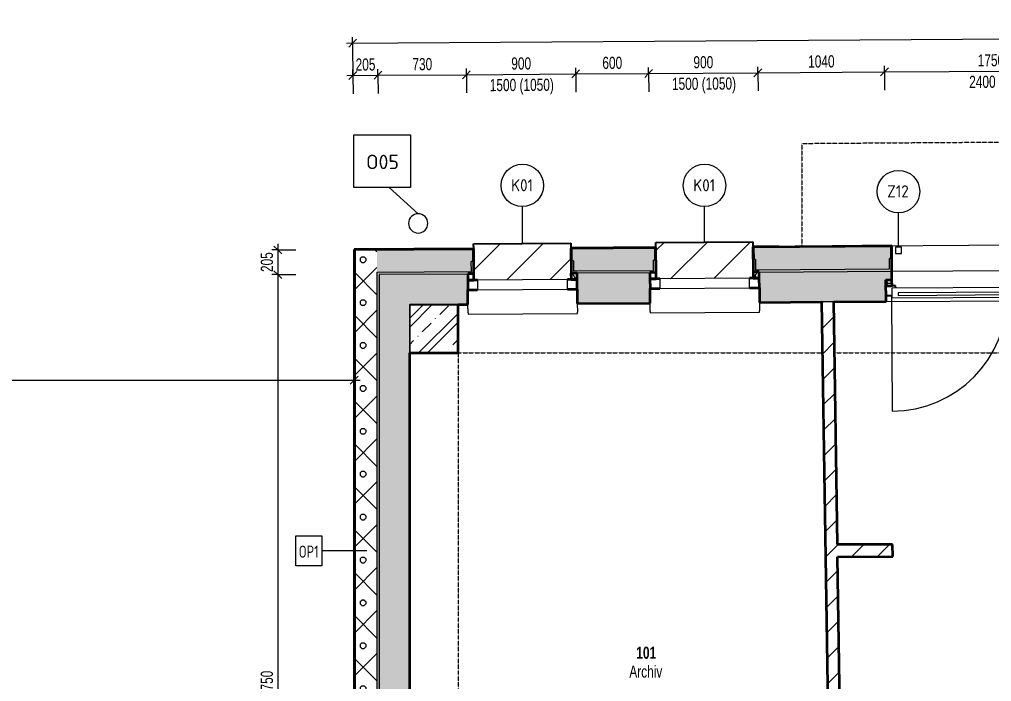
# Model space of a CAD drawing. Header units: millimetres. Extents: x -3281 to 232784, y -45352 to 20466.
# Drawn here: x 29874 to 37878, y -13730 to -8273 of the extents above; entities that cross this region are included whole.
import ezdxf

# ---------------------------------------------------------------- set-up
doc = ezdxf.new("R2010")
doc.units = ezdxf.units.MM
doc.linetypes.add('Dash dot dot', pattern=[5, 2, -1, 0, -1, 0, -1])
doc.linetypes.add('Čárkovaná', pattern=[6.35, 3.175, -3.175])
for name, color, linetype, lineweight in [('A-ANNO-DIMS', 211, 'Continuous', 9), ('A-ANNO-DIMS-50', 211, 'Continuous', 9), ('A-AREA-IDEN', 2, 'Continuous', 9), ('A-DETL', 90, 'Continuous', 13), ('A-DETL-THIN', 151, 'Continuous', 13), ('A-FLOR', 192, 'Continuous', 13), ('A-GENM', 13, 'Continuous', 13), ('A-GENM-IDEN', 13, 'Continuous', 9), ('A-GLAZ', 151, 'Continuous', 13), ('A-GLAZ-SILL', 1, 'Continuous', 13), ('A-WALL', 113, 'Continuous', 13), ('A-WALL-IDEN', 211, 'Continuous', 9), ('E-POWR-CNDT-IDEN', 130, 'Continuous', 9), ('E-POWR-RISE', 130, 'Continuous', 13), ('Q-SPCQ', 91, 'Continuous', 13), ('Q-SPCQ-IDEN', 132, 'Continuous', 9), ('S-COLS', 52, 'Continuous', 13)]:
    doc.layers.add(name, color=color, linetype=linetype, lineweight=lineweight)
doc.layers.add('A-DETL-MBND', color=5, linetype='Continuous')
doc.layers.add('A-WALL-PATT', color=111, linetype='Continuous')
doc.styles.add('Arial_1', font='arial.ttf', dxfattribs={"width": 0.7, "height": 100})
doc.styles.add('Arial_B', font='arialbd.ttf', dxfattribs={"width": 0.7, "height": 100})
doc.styles.add('ISOCPEUR', font='isocpeur.ttf', dxfattribs={"width": 0.75, "height": 100})
doc.styles.add('ISOCPEUR_1', font='isocpeur.ttf', dxfattribs={"width": 0.9, "height": 100})
doc.styles.add('ISOCPEUR_2', font='isocpeur.ttf', dxfattribs={"height": 119.0625})
doc.dimstyles.new('Vnitřní_-_průhledné_1', dxfattribs={"dimscale": 304.8, "dimtxt": 102.02594, "dimasz": 0.213255, "dimexe": 0.164042, "dimexo": 0.0625, "dimgap": 0.032808, "dimtad": 1, "dimdec": 0, "dimrnd": 5, "dimzin": 0, "dimdsep": 46, "dimtxsty": 'Arial_1', "dimblk1": 'OBLIQUE', "dimblk2": 'OBLIQUE', "dimsah": 1, "dimcen": 0.09, "dimdle": 0.164042, "dimazin": 0, "dimtfac": 1, "dimtdec": 4, "dimtix": 1, "dimtmove": 0, "dimatfit": 3, "dimfxl": 0.492126, "dimfxlon": 1, "dimtvp": 1, "dimtolj": 1, "dimtzin": 0, "dimarcsym": 2})
pattern_1 = [(45, (0, 0), (-106.066, 106.066), [])]
pattern_2 = [(45, (0, 0), (0.0007, 353.5527), []), (315, (0, 0), (353.552, 0), []), (270, (153.68, 9.56), (176.771, -176.771), [19.139, -334.416]), (270, (199.87, 9.56), (176.771, -176.771), [19.139, -334.416]), (0, (166.57, 23.1), (176.771, 176.771), [19.139, -334.416]), (0, (166.57, -23.1), (176.771, 176.771), [19.139, -334.416]), (45, (153.68, 9.56), (0.0007, 353.5527), [19.139, -230.861]), (45, (186.35, -23.1), (0.0007, 353.5527), [19.139, -230.861]), (315, (186.35, 23.1), (353.552, 0), [19.139, -230.861]), (315, (153.68, -9.56), (353.552, 0), [19.139, -230.861])]

# ---------------------------------------------------------------- blocks, each defined once
blk = doc.blocks.new('OKNO_1k_nadsvetlik - OKNO_1k_nadsvetlik_900 x 1500-V50-1NP_NÁVRH A')
at = {"layer": 'A-GLAZ'}
h = blk.add_hatch(dxfattribs=at)
h.set_pattern_fill('FP_116', color=256, style=0, pattern_type=2)
h.set_pattern_definition([(359.61184, (-35444.364, 10723.71), (75.29162, 42.79091), [50, -100]), (59.612, (-35394.365, 10723.373), (0.587553, 86.59991), [50, -100]), (299.612, (-35394.365, 10723.373), (74.703947, -43.80879), [50, -100])])
h.paths.add_polyline_path([(-450, 75), (-400, 75), (-400, 126), (-450, 126)])
h.paths.add_polyline_path([(400, 75), (450, 75), (450, 126), (400, 126)])
at = {"layer": 'A-GLAZ', "lineweight": 35}
for p, q in [((-400, 126), (-450, 126)), ((-450, 126), (-450, 75)), ((-400, 75), (-400, 126)), ((400, 126), (400, 75)), ((450, 126), (400, 126)), ((450, 75), (450, 126)), ((-450, 75), (-400, 75)), ((-450, 75), (-450, -5)), ((-370, 75), (-450, 75)), ((450, 75), (370, 75)), ((400, 75), (450, 75)), ((450, -5), (450, 75)), ((-450, -5), (-370, -5)), ((370, -5), (450, -5))]:
    blk.add_line(p, q, dxfattribs=at)
at = {"layer": 'A-GLAZ'}
for p, q in [((370, 75), (-370, 75)), ((-370, 75), (-370, -5)), ((370, -5), (370, 75)), ((-370, -5), (370, -5))]:
    blk.add_line(p, q, dxfattribs=at)
blk = doc.blocks.new('parapet s nosem_vnitní - parapet s nosem_vnitní-1280301-1NP_NÁVRH A')
at = {"layer": 'A-GENM'}
for p, q in [((-450, -190), (-450, -120)), ((450, -120), (450, -190)), ((-450, -190), (-450, -200)), ((-450, -200), (450, -200)), ((450, -200), (450, -190))]:
    blk.add_line(p, q, dxfattribs=at)
blk = doc.blocks.new('parapet_ext - parapet_ext-V51-1NP_NÁVRH A')
at = {"layer": 'Q-SPCQ'}
h = blk.add_hatch(dxfattribs=at)
h.set_pattern_fill('FP_117', color=11, style=0, pattern_type=2)
h.set_pattern_definition([(44.612, (-35444.36, 10648.7), (-175.5755, 177.9697), [])])
h.paths.add_polyline_path([(-400, 0), (400, 0.3), (400, 300), (-400, 300), (-400, 0.2)])
at = {"layer": 'Q-SPCQ', "color": 21, "lineweight": 25}
for p, q in [((-400, 258), (-400, 300)), ((-400, 300), (400, 300)), ((400, 300), (400, 258))]:
    blk.add_line(p, q, dxfattribs=at)
blk = doc.blocks.new('OKNO_1k_nadsvetlik - OKNO_1k_nadsvetlik_900 x 1500-V52-1NP_NÁVRH A')
at = {"layer": 'A-GLAZ'}
h = blk.add_hatch(dxfattribs=at)
h.set_pattern_fill('FP_118', color=256, style=0, pattern_type=2)
h.set_pattern_definition([(359.61184, (-33944.364, 10723.71), (75.29162, 42.79091), [50, -100]), (59.612, (-33894.365, 10723.373), (0.587553, 86.59991), [50, -100]), (299.612, (-33894.365, 10723.373), (74.703947, -43.80879), [50, -100])])
h.paths.add_polyline_path([(-450, 75), (-400, 75), (-400, 126), (-450, 126)])
h.paths.add_polyline_path([(400, 75), (450, 75), (450, 126), (400, 126)])
at = {"layer": 'A-GLAZ', "lineweight": 35}
for p, q in [((-400, 126), (-450, 126)), ((-450, 126), (-450, 75)), ((-400, 75), (-400, 126)), ((400, 126), (400, 75)), ((450, 126), (400, 126)), ((450, 75), (450, 126)), ((-450, 75), (-400, 75)), ((-450, 75), (-450, -5)), ((-370, 75), (-450, 75)), ((450, 75), (370, 75)), ((400, 75), (450, 75)), ((450, -5), (450, 75)), ((-450, -5), (-370, -5)), ((370, -5), (450, -5))]:
    blk.add_line(p, q, dxfattribs=at)
at = {"layer": 'A-GLAZ'}
for p, q in [((370, 75), (-370, 75)), ((-370, 75), (-370, -5)), ((370, -5), (370, 75)), ((-370, -5), (370, -5))]:
    blk.add_line(p, q, dxfattribs=at)
blk = doc.blocks.new('parapet_ext - parapet_ext-V53-1NP_NÁVRH A')
at = {"layer": 'Q-SPCQ'}
h = blk.add_hatch(dxfattribs=at)
h.set_pattern_fill('FP_119', color=11, style=0, pattern_type=2)
h.set_pattern_definition([(44.612, (-33944.36, 10648.7), (-175.5755, 177.9697), [])])
h.paths.add_polyline_path([(-400, 0), (400, 0.3), (400, 300), (-400, 300), (-400, 0.2)])
at = {"layer": 'Q-SPCQ', "color": 21, "lineweight": 25}
for p, q in [((-400, 258), (-400, 300)), ((-400, 300), (400, 300)), ((400, 300), (400, 258))]:
    blk.add_line(p, q, dxfattribs=at)
blk = doc.blocks.new('OKNO_dvere vchod_2kvstuphlav - ON09_21_vstupni dvere obj_1750_2400_OO_Al-2030626-1NP_NÁVRH A')
at = {"layer": 'A-GLAZ'}
h = blk.add_hatch(dxfattribs=at)
h.set_pattern_fill('FP_132', color=256, style=0, pattern_type=2)
h.set_pattern_definition([(359.61184, (-37977.076, 10723.71), (75.29162, 42.79091), [50, -100]), (59.612, (-37927.077, 10723.373), (0.587553, 86.59991), [50, -100]), (299.612, (-37927.077, 10723.373), (74.703947, -43.80879), [50, -100])])
h.paths.add_polyline_path([(-1040.3, 4), (-990.3, 4), (-990.8, 55), (-1040.3, 55)])
h.paths.add_polyline_path([(659.7, 4), (709.7, 4), (709.7, 55), (659.7, 55)])
at = {"layer": 'A-GLAZ', "lineweight": 25}
for p, q in [((-960.3, 5), (-1040.3, 5)), ((-960.3, -15), (-960.3, 5)), ((709.7, 5), (629.7, 5)), ((629.7, 5), (629.7, -15)), ((-1040.3, -75), (-990.3, -75)), ((-40.3, -95), (-40.3, -15)), ((659.7, -75), (709.7, -75))]:
    blk.add_line(p, q, dxfattribs=at)
at = {"layer": 'A-GLAZ', "lineweight": 35}
for p, q in [((-1040.3, 4), (-990.3, 4)), ((-990.3, 4), (-990.3, 55)), ((659.7, 55), (659.7, 4)), ((659.7, 4), (709.7, 4))]:
    blk.add_line(p, q, dxfattribs=at)
at = {"layer": 'A-GLAZ'}
for p, q in [((-990.3, -75), (-995.3, -75)), ((-995.3, -75), (-995.3, -95)), ((-995.3, -75), (-995.3, -1030)), ((-990.3, -95), (-990.3, -15)), ((659.7, -15), (-990.3, -15)), ((-940.3, -55), (-940.3, -75)), ((609.7, -55), (-940.3, -55)), ((-940.3, -75), (609.7, -75)), ((609.7, -75), (609.7, -55)), ((659.7, -95), (659.7, -15)), ((664.7, -75), (659.7, -75)), ((664.7, -95), (664.7, -75)), ((-995.3, -95), (-990.3, -95)), ((-990.3, -95), (659.7, -95)), ((659.7, -95), (664.7, -95))]:
    blk.add_line(p, q, dxfattribs=at)
at = {"layer": 'A-GLAZ', "linetype": 'Čárkovaná'}
blk.add_line((664.7, -75), (664.7, -780), dxfattribs=at)
at = {"layer": 'A-GLAZ'}
blk.add_arc((-995.3, -75), 955, 270, 360, dxfattribs=at)
at = {"layer": 'A-GLAZ', "linetype": 'Čárkovaná'}
blk.add_arc((664.7, -75), 705, 180, 270, dxfattribs=at)
at = {"layer": 'A-GLAZ-SILL'}
blk.add_line((-1040.3, -125), (709.7, -125), dxfattribs=at)
blk = doc.blocks.new('Úřad_městské_části_Praha_11 - Typ 1-1641038-1NP_NÁVRH A')
at = {"layer": 'A-GENM', "color": 11}
for p, q in [((-95, 109), (-95, 104)), ((345, 104), (345, 109))]:
    blk.add_line(p, q, dxfattribs=at)
at = {"layer": 'A-GENM', "color": 11, "flags": 128}
for points in [[(-95, 109), (-90.8, 109), (-78.3, 109), (-57.9, 109), (-30.6, 109), (2.8, 109), (40.8, 109), (82.1, 109), (125, 109)], [(125, 104), (82.1, 104), (40.8, 104), (2.8, 104), (-30.6, 104), (-57.9, 104), (-78.3, 104), (-90.8, 104), (-95, 104)], [(125, 109), (167.9, 109), (209.2, 109), (247.2, 109), (280.6, 109), (307.9, 109), (328.3, 109), (340.8, 109), (345, 109)], [(345, 104), (340.8, 104), (328.3, 104), (307.9, 104), (280.6, 104), (247.2, 104), (209.2, 104), (167.9, 104), (125, 104)]]:
    blk.add_lwpolyline(points, dxfattribs=at)
blk = doc.blocks.new('BP_ZÁSTUPNÝ PRVEK - BP_ZÁSTUPNÝ PRVEK - Z04-2141336-1NP_NÁVRH A')
at = {"layer": 'A-GENM', "color": 11}
for p, q in [((50, 50), (0, 50)), ((0, 50), (0, 0)), ((0, 0), (50, 0)), ((50, 0), (50, 50))]:
    blk.add_line(p, q, dxfattribs=at)
blk = doc.blocks.new('DIMBLOCK129-1NP_NÁVRH A')
at = {"layer": 'A-ANNO-DIMS-50'}
for p, q in [((23670.3, -11245.5), (23670.3, -11095.5)), ((32629.1, -11245.5), (32629.1, -11095.5)), ((23620.3, -11245.5), (32679.1, -11245.5)), ((23670.3, -11245.5), (23670.3, -11295.5)), ((32629.1, -11245.5), (32629.1, -11295.5))]:
    blk.add_line(p, q, dxfattribs=at)
at = {"layer": 'A-ANNO-DIMS-50', "lineweight": 18}
for p, q in [((23670.3, -11245.5), (23637.8, -11278)), ((23670.3, -11245.5), (23702.8, -11213)), ((32629.1, -11245.5), (32596.6, -11278)), ((32629.1, -11245.5), (32661.6, -11213))]:
    blk.add_line(p, q, dxfattribs=at)
at = {"layer": 'A-ANNO-DIMS-50', "color": 0, "insert": (28043, -11105.7), "char_height": 100, "width": 256.164, "attachment_point": 1, "line_spacing_factor": 0.941778, "style": 'Arial_1'}
blk.add_mtext('8960', dxfattribs=at)
blk = doc.blocks.new('_Oblique')
at = {"color": 0, "linetype": 'ByBlock', "lineweight": -2}
blk.add_line((-0.5, -0.5), (0.5, 0.5), dxfattribs=at)
blk = doc.blocks.new('DIMBLOCK193-1NP_NÁVRH A')
at = {"layer": 'A-ANNO-DIMS-50', "lineweight": 18}
for p, q in [((32001, -10172.9), (31968.5, -10140.4)), ((32001, -10172.9), (32033.5, -10205.4)), ((32001, -10376.5), (31968.5, -10344)), ((32001, -10376.5), (32033.5, -10409))]:
    blk.add_line(p, q, dxfattribs=at)
at = {"layer": 'A-ANNO-DIMS-50'}
for p, q in [((32001, -10122.9), (32001, -10376.5)), ((32001, -10172.9), (31951, -10172.9)), ((32001, -10172.9), (32151, -10172.9)), ((32001, -10376.5), (31951, -10376.5)), ((32001, -10376.5), (32151, -10376.5))]:
    blk.add_line(p, q, dxfattribs=at)
at = {"layer": 'A-ANNO-DIMS-50', "color": 0, "insert": (31861.2, -10354.7), "char_height": 100, "width": 192.123, "attachment_point": 1, "rotation": 90, "line_spacing_factor": 0.941778, "style": 'Arial_1'}
blk.add_mtext('205', dxfattribs=at)
blk = doc.blocks.new('DIMBLOCK194-1NP_NÁVRH A')
at = {"layer": 'A-ANNO-DIMS-50'}
for p, q in [((32001, -10376.5), (31951, -10376.5)), ((32001, -10376.5), (32001, -17126.7)), ((32001, -10376.5), (32151, -10376.5)), ((32001, -17126.7), (31951, -17126.7)), ((32001, -17126.7), (32151, -17126.7))]:
    blk.add_line(p, q, dxfattribs=at)
at = {"layer": 'A-ANNO-DIMS-50', "lineweight": 18}
for p, q in [((32001, -10376.5), (31968.5, -10344)), ((32001, -10376.5), (32033.5, -10409)), ((32001, -17126.7), (31968.5, -17094.2)), ((32001, -17126.7), (32033.5, -17159.2))]:
    blk.add_line(p, q, dxfattribs=at)
at = {"layer": 'A-ANNO-DIMS-50', "color": 0, "insert": (31861.2, -13858.3), "char_height": 100, "width": 256.164, "attachment_point": 1, "rotation": 90, "line_spacing_factor": 0.941778, "style": 'Arial_1'}
blk.add_mtext('6750', dxfattribs=at)
blk = doc.blocks.new('DIMBLOCK199-1NP_NÁVRH A')
at = {"layer": 'A-ANNO-DIMS-50'}
for p, q in [((48933.6, -8359.1), (48933.2, -8309.1)), ((32567.6, -8470), (48983.6, -8358.8)), ((48933.6, -8359.1), (48936.1, -8738.2)), ((32617.6, -8469.7), (32617.2, -8419.7)), ((32617.6, -8469.7), (32619.6, -8769.3))]:
    blk.add_line(p, q, dxfattribs=at)
at = {"layer": 'A-ANNO-DIMS-50', "lineweight": 18}
for p, q in [((48933.6, -8359.1), (48901.3, -8391.8)), ((48933.6, -8359.1), (48965.9, -8326.4)), ((32617.6, -8469.7), (32585.3, -8502.4)), ((32617.6, -8469.7), (32649.9, -8436.9))]:
    blk.add_line(p, q, dxfattribs=at)
at = {"layer": 'A-ANNO-DIMS-50', "color": 0, "insert": (40641.2, -8275.5), "char_height": 100, "width": 320.204, "attachment_point": 1, "rotation": 0.38816, "line_spacing_factor": 0.941778, "style": 'Arial_1'}
blk.add_mtext('16315', dxfattribs=at)
blk = doc.blocks.new('Popiska speciální vybavení - Popiska okna_Bublina-1426311-1NP_NÁVRH A')
at = {"layer": 'Q-SPCQ-IDEN'}
blk.add_circle((0, 0), 3.5, dxfattribs=at)
blk = doc.blocks.new('DIMBLOCK224-1NP_NÁVRH A')
at = {"layer": 'A-ANNO-DIMS-50'}
for p, q in [((32619.4, -8735), (32619, -8685)), ((32826, -8733.6), (32825.6, -8683.6)), ((32569.4, -8735.3), (32826, -8733.6)), ((32619.4, -8735), (32620.4, -8885)), ((32826, -8733.6), (32827, -8883.6))]:
    blk.add_line(p, q, dxfattribs=at)
at = {"layer": 'A-ANNO-DIMS-50', "lineweight": 18}
for p, q in [((32619.4, -8735), (32651.7, -8702.2)), ((32826, -8733.6), (32858.2, -8700.8)), ((32619.4, -8735), (32587.1, -8767.7)), ((32826, -8733.6), (32793.7, -8766.3))]:
    blk.add_line(p, q, dxfattribs=at)
at = {"layer": 'A-ANNO-DIMS-50', "color": 0, "insert": (32641.7, -8595), "char_height": 100, "width": 192.123, "attachment_point": 1, "rotation": 0.38816, "line_spacing_factor": 0.941778, "style": 'Arial_1'}
blk.add_mtext('205', dxfattribs=at)
blk = doc.blocks.new('DIMBLOCK225-1NP_NÁVRH A')
at = {"layer": 'A-ANNO-DIMS-50'}
for p, q in [((32826, -8733.6), (32825.6, -8683.6)), ((33554.3, -8728.6), (33553.9, -8678.6)), ((32826, -8733.6), (33554.3, -8728.6)), ((32826, -8733.6), (32827, -8883.6)), ((33554.3, -8728.6), (33555.3, -8878.6))]:
    blk.add_line(p, q, dxfattribs=at)
at = {"layer": 'A-ANNO-DIMS-50', "lineweight": 18}
for p, q in [((32826, -8733.6), (32858.2, -8700.8)), ((33554.3, -8728.6), (33586.5, -8695.9)), ((32826, -8733.6), (32793.7, -8766.3)), ((33554.3, -8728.6), (33522, -8761.4))]:
    blk.add_line(p, q, dxfattribs=at)
at = {"layer": 'A-ANNO-DIMS-50', "color": 0, "insert": (33109.1, -8591.8), "char_height": 100, "width": 192.123, "attachment_point": 1, "rotation": 0.38816, "line_spacing_factor": 0.941778, "style": 'Arial_1'}
blk.add_mtext('730', dxfattribs=at)
blk = doc.blocks.new('DIMBLOCK226-1NP_NÁVRH A')
at = {"layer": 'A-ANNO-DIMS-50'}
for p, q in [((33554.3, -8728.6), (33553.9, -8678.6)), ((33554.3, -8728.6), (34454.2, -8722.5)), ((34454.2, -8722.5), (34453.9, -8672.5)), ((34454.2, -8722.5), (34455.3, -8872.5)), ((33554.3, -8728.6), (33555.3, -8878.6))]:
    blk.add_line(p, q, dxfattribs=at)
at = {"layer": 'A-ANNO-DIMS-50', "lineweight": 18}
for p, q in [((33554.3, -8728.6), (33586.5, -8695.9)), ((34454.2, -8722.5), (34422, -8755.3)), ((34454.2, -8722.5), (34486.5, -8689.8)), ((33554.3, -8728.6), (33522, -8761.4))]:
    blk.add_line(p, q, dxfattribs=at)
at = {"layer": 'A-ANNO-DIMS-50', "color": 0, "char_height": 100, "attachment_point": 1, "rotation": 0.38816, "line_spacing_factor": 0.941778, "style": 'Arial_1'}
for s, insert, width in [('900', (33923.3, -8586.3), 192.123), ('1500 (1050)', (33746.3, -8764.5), 619.69)]:
    blk.add_mtext(s, dxfattribs=dict(at, insert=insert, width=width))
blk = doc.blocks.new('DIMBLOCK227-1NP_NÁVRH A')
at = {"layer": 'A-ANNO-DIMS-50', "lineweight": 18}
for p, q in [((34454.2, -8722.5), (34422, -8755.3)), ((34454.2, -8722.5), (34486.5, -8689.8)), ((35054.2, -8718.5), (35022, -8751.2)), ((35054.2, -8718.5), (35086.5, -8685.8))]:
    blk.add_line(p, q, dxfattribs=at)
at = {"layer": 'A-ANNO-DIMS-50'}
for p, q in [((34454.2, -8722.5), (34453.9, -8672.5)), ((34454.2, -8722.5), (35054.2, -8718.5)), ((34454.2, -8722.5), (34455.3, -8872.5)), ((35054.2, -8718.5), (35053.9, -8668.5)), ((35054.2, -8718.5), (35055.2, -8868.5))]:
    blk.add_line(p, q, dxfattribs=at)
at = {"layer": 'A-ANNO-DIMS-50', "color": 0, "insert": (34673.2, -8581.2), "char_height": 100, "width": 192.123, "attachment_point": 1, "rotation": 0.38816, "line_spacing_factor": 0.941778, "style": 'Arial_1'}
blk.add_mtext('600', dxfattribs=at)
blk = doc.blocks.new('DIMBLOCK228-1NP_NÁVRH A')
at = {"layer": 'A-ANNO-DIMS-50', "lineweight": 18}
for p, q in [((35054.2, -8718.5), (35022, -8751.2)), ((35054.2, -8718.5), (35086.5, -8685.8)), ((35954.2, -8712.4), (35921.9, -8745.1)), ((35954.2, -8712.4), (35986.5, -8679.7))]:
    blk.add_line(p, q, dxfattribs=at)
at = {"layer": 'A-ANNO-DIMS-50'}
for p, q in [((35054.2, -8718.5), (35053.9, -8668.5)), ((35054.2, -8718.5), (35954.2, -8712.4)), ((35054.2, -8718.5), (35055.2, -8868.5)), ((35954.2, -8712.4), (35953.9, -8662.4)), ((35954.2, -8712.4), (35955.2, -8862.4))]:
    blk.add_line(p, q, dxfattribs=at)
at = {"layer": 'A-ANNO-DIMS-50', "color": 0, "char_height": 100, "attachment_point": 1, "rotation": 0.38816, "line_spacing_factor": 0.941778, "style": 'Arial_1'}
for s, insert, width in [('900', (35423.2, -8576.1), 192.123), ('1500 (1050)', (35246.3, -8754.3), 619.69)]:
    blk.add_mtext(s, dxfattribs=dict(at, insert=insert, width=width))
blk = doc.blocks.new('DIMBLOCK229-1NP_NÁVRH A')
at = {"layer": 'A-ANNO-DIMS-50', "lineweight": 18}
for p, q in [((35954.2, -8712.4), (35921.9, -8745.1)), ((35954.2, -8712.4), (35986.5, -8679.7)), ((36996.6, -8705.3), (36964.3, -8738)), ((36996.6, -8705.3), (37028.9, -8672.6))]:
    blk.add_line(p, q, dxfattribs=at)
at = {"layer": 'A-ANNO-DIMS-50'}
for p, q in [((35954.2, -8712.4), (35953.9, -8662.4)), ((35954.2, -8712.4), (36996.6, -8705.3)), ((35954.2, -8712.4), (35955.2, -8862.4)), ((36996.6, -8705.3), (36996.3, -8655.3)), ((36996.6, -8705.3), (36997.6, -8855.3))]:
    blk.add_line(p, q, dxfattribs=at)
at = {"layer": 'A-ANNO-DIMS-50', "color": 0, "insert": (36367.7, -8569.7), "char_height": 100, "width": 256.164, "attachment_point": 1, "rotation": 0.38816, "line_spacing_factor": 0.941778, "style": 'Arial_1'}
blk.add_mtext('1040', dxfattribs=at)
blk = doc.blocks.new('DIMBLOCK230-1NP_NÁVRH A')
at = {"layer": 'A-ANNO-DIMS-50'}
for p, q in [((38746.6, -8693.5), (38746.2, -8643.5)), ((36996.6, -8705.3), (36996.3, -8655.3)), ((36996.6, -8705.3), (38746.6, -8693.5)), ((36996.6, -8705.3), (36997.6, -8855.3)), ((38746.6, -8693.5), (38747.6, -8843.5))]:
    blk.add_line(p, q, dxfattribs=at)
at = {"layer": 'A-ANNO-DIMS-50', "lineweight": 18}
for p, q in [((36996.6, -8705.3), (36964.3, -8738)), ((36996.6, -8705.3), (37028.9, -8672.6)), ((38746.6, -8693.5), (38714.3, -8726.2)), ((38746.6, -8693.5), (38778.9, -8660.7))]:
    blk.add_line(p, q, dxfattribs=at)
at = {"layer": 'A-ANNO-DIMS-50', "color": 0, "char_height": 100, "attachment_point": 1, "rotation": 0.38816, "line_spacing_factor": 0.941778, "style": 'Arial_1'}
for s, insert, width in [('1750', (37763.9, -8560.3), 256.164), ('2400 (0)', (37693.7, -8737.7), 427.567)]:
    blk.add_mtext(s, dxfattribs=dict(at, insert=insert, width=width))
blk = doc.blocks.new('Popiska becný model_Bublina_CC - Popiska okna_Bublina-1416866-1NP_NÁVRH A')
at = {"layer": 'A-GENM-IDEN'}
blk.add_circle((0, 0), 3.5, dxfattribs=at)

msp = doc.modelspace()

# ---------------------------------------------------------------- hatches: boundary and pattern name
at = {"layer": 'A-WALL-PATT', "lineweight": 13}
h = msp.add_hatch(dxfattribs=at)
h.set_pattern_fill('FP_12', color=11, style=0, pattern_type=2)
h.set_pattern_definition(pattern_2)
h.paths.add_polyline_path([(32817.1, -10356.6), (33595.3, -10351.4), (33594.7, -10267.4), (33606.7, -10267.3), (33606, -10171.3), (32817.1, -10176.6), (32817.1, -10325.1)])
h.paths.add_polyline_path([(34435.2, -10345.7), (35095.2, -10341.2), (35094.7, -10257.2), (35106.7, -10257.1), (35106, -10161.1), (34422, -10165.8), (34422.7, -10261.7), (34434.7, -10261.7)])
h.paths.add_polyline_path([(35935.2, -10335.5), (37037.6, -10328), (37037, -10244), (37049, -10244), (37048.4, -10148), (35922, -10155.6), (35922.6, -10251.6), (35934.6, -10251.5), (35935.1, -10325.1)])
h.paths.add_polyline_path([(38727.6, -10316.6), (39527.5, -10311.2), (39527, -10227.2), (39539, -10227.1), (39538.3, -10131.1), (38714.3, -10136.7), (38715, -10232.7), (38727, -10232.6)])
h.paths.add_polyline_path([(40367.5, -10305.5), (40857.5, -10302.2), (40856.9, -10218.2), (40868.9, -10218.1), (40868.3, -10122.1), (40354.3, -10125.6), (40355, -10221.6), (40367, -10221.5)])
h.paths.add_polyline_path([(41897.5, -10295.1), (48937.1, -10247.4), (48937.1, -10067.4), (41884.3, -10115.2), (41884.9, -10211.2), (41896.9, -10211.1)])
h = msp.add_hatch(dxfattribs=at)
h.set_pattern_fill('FP_12', color=11, style=0, pattern_type=2)
h.set_pattern_definition(pattern_2)
h.paths.add_polyline_path([(32637.1, -17314.7), (32817.1, -17314.7), (32817.1, -10176.6), (32637.1, -10177.8), (32637.1, -17134.7)])
at = {"layer": 'A-WALL-PATT'}
h = msp.add_hatch(color=11, dxfattribs=at)
h.paths.add_polyline_path([(32837.1, -10376.5), (33565.4, -10371.6), (33565.7, -10370.6), (33615.4, -10370.2), (33614.7, -10267.2), (33594.7, -10267.4), (33594.7, -10351.4), (32837.1, -10356.6), (32837.1, -10374.8)])
h.paths.add_polyline_path([(34465.4, -10365.5), (35065.4, -10361.4), (35065.7, -10360.4), (35115.4, -10360.1), (35114.7, -10257.1), (35094.7, -10257.2), (35094.7, -10341.2), (34435.2, -10345.7), (34434.7, -10261.7), (34414.7, -10261.8), (34415.7, -10364.8), (34465.4, -10364.5)])
h.paths.add_polyline_path([(35965.3, -10355.3), (37057.7, -10347.9), (37057, -10243.9), (37037, -10244), (37037, -10328), (35935.2, -10335.5), (35934.6, -10251.5), (35914.6, -10251.6), (35915.7, -10354.6), (35965.3, -10354.3)])
h.paths.add_polyline_path([(38707.7, -10336.7), (39497.7, -10331.4), (39498, -10330.4), (39547.7, -10330), (39547, -10227), (39527, -10227.2), (39527, -10311.2), (38727.6, -10316.6), (38727, -10232.6), (38707, -10232.7), (38707.6, -10325.1)])
h.paths.add_polyline_path([(40397.7, -10325.3), (40877.7, -10322), (40876.9, -10218), (40856.9, -10218.2), (40856.9, -10302.2), (40367.5, -10305.5), (40367, -10221.5), (40347, -10221.6), (40348, -10324.6), (40397.7, -10324.3)])
h.paths.add_polyline_path([(41877.6, -10315.2), (48757.1, -10268.6), (48757.1, -10248.6), (41897.5, -10295.1), (41896.9, -10211.1), (41876.9, -10211.2), (41877.5, -10295.1)])
at = {"layer": 'A-WALL-PATT', "lineweight": 13}
h = msp.add_hatch(dxfattribs=at)
h.set_pattern_fill('FP_27', color=256, angle=-135, style=0, pattern_type=2)
h.set_pattern_definition([(225.3882, (40840.25, -10322.27), (144.654, -142.7074), []), (180.388, (40611.77, -10391.13), (-142.7077, -144.6537), [25.4, -261.968]), (225.3882, (40586.37, -10391.3), (144.654, -142.7074), [25.4, -177.8]), (270.388, (40568.53, -10409.38), (144.6537, -142.7077), [25.4, -261.968]), (315.388, (40568.7, -10434.78), (142.708, 144.654), [25.4, -177.8]), (180.388, (40612.18, -10452.45), (-142.7077, -144.6537), [25.4, -261.968]), (225.3882, (40630.02, -10434.36), (144.654, -142.7074), [25.4, -177.8]), (270.388, (40629.85, -10408.97), (144.6537, -142.7077), [25.4, -261.968]), (315.388, (40611.77, -10391.13), (142.708, 144.654), [25.4, -177.8]), (225.3882, (40545.76, -10476.12), (144.654, -142.7074), [50.8, -152.4])])
h.paths.add_polyline_path([(33087.1, -10622.1), (33567.1, -10621.6), (33565.4, -10371.6), (33087.1, -10374.8)])
h.paths.add_polyline_path([(34467.1, -10615.5), (35067.1, -10611.4), (35065.4, -10361.4), (34465.4, -10365.5), (34467, -10611.4)])
h.paths.add_polyline_path([(35967, -10605.3), (37009.4, -10598.2), (37008.2, -10418.2), (37058.2, -10417.9), (37057.7, -10347.9), (35965.3, -10355.3), (35967, -10601.8)])
h.paths.add_polyline_path([(38759.4, -10586.4), (39079.5, -10584.2), (39079.5, -10577.1), (39479.5, -10577.1), (39479.5, -10581.5), (39499.4, -10581.4), (39497.7, -10331.4), (38707.7, -10336.7), (38708.2, -10406.7), (38758.2, -10406.7), (38759.4, -10585.2)])
h.paths.add_polyline_path([(40399.4, -10575.3), (40829.3, -10572.4), (40828.1, -10392.4), (40878.1, -10392), (40877.7, -10322), (40397.7, -10325.3), (40399.3, -10573)])
h.paths.add_polyline_path([(41929.3, -10564.9), (48087.1, -10523.2), (48087.1, -10520.5), (48487.1, -10520.5), (48737.1, -10518.8), (48737.1, -10268.8), (41877.6, -10315.2), (41878.1, -10385.2), (41928.1, -10385.2), (41929.3, -10563.9)])
msp.add_hatch(color=11, dxfattribs=at).paths.add_polyline_path([(32837.1, -17334.7), (32837.1, -10356.5), (32817.1, -10356.6), (32817.1, -17334.7)])
h = msp.add_hatch(dxfattribs=at)
h.set_pattern_fill('FP_28', color=256, angle=-135, style=0, pattern_type=2)
h.set_pattern_definition([(315, (32837.1, -13927.44), (143.684, 143.684), []), (270, (32904.4, -14156.39), (143.684, -143.684), [25.4, -261.968]), (315, (32904.4, -14181.79), (143.684, 143.684), [25.4, -177.8]), (360, (32922.36, -14199.75), (143.684, 143.684), [25.4, -261.968]), (45, (32947.76, -14199.75), (-143.684, 143.684), [25.4, -177.8]), (270, (32965.72, -14156.39), (143.684, -143.684), [25.4, -261.968]), (315, (32947.76, -14138.43), (143.684, 143.684), [25.4, -177.8]), (360, (32922.36, -14138.43), (143.684, 143.684), [25.4, -261.968]), (45, (32904.4, -14156.39), (-143.684, 143.684), [25.4, -177.8]), (315, (32988.94, -14222.97), (143.684, 143.684), [50.8, -152.4])])
h.paths.add_polyline_path([(33087.1, -17334.7), (33087.1, -10374.8), (32837.1, -10376.5), (32837.1, -17334.7)])
h = msp.add_hatch(dxfattribs=at)
h.set_pattern_fill('FP_4', color=256, style=0, pattern_type=2)
h.set_pattern_definition(pattern_1)
h.paths.add_polyline_path([(36580.3, -17272.1), (36680.3, -17272.1), (36578.3, -10601.2), (36478.3, -10601.8), (36578.8, -17172.1)])
h = msp.add_hatch(dxfattribs=at)
h.set_pattern_fill('FP_4', color=256, style=0, pattern_type=2)
h.set_pattern_definition(pattern_1)
h.paths.add_polyline_path([(37063.9, -12599.7), (36608.9, -12601.9), (36610.4, -12701.9), (37064.4, -12699.7)])
at = {"layer": 'S-COLS'}
h = msp.add_hatch(dxfattribs=at)
h.set_pattern_fill('FP_42', color=256, style=0, pattern_type=2)
h.set_pattern_definition([(45, (0, 0), (-179.6051, 179.6051), []), (45, (71.84, 0), (-179.6051, 179.6051), []), (45, (215.53, 0), (-107.763, 251.4472), [101.6, -50.8, 1.676, -49.124])])
h.paths.add_polyline_path([(33487.1, -11022.1), (33487.1, -10622.1), (33087.1, -10622.1), (33087.1, -11022.1), (33215, -11022.1)])

# ---------------------------------------------------------------- linework, layer by layer
at = {"layer": 'A-DETL', "linetype": 'Dash dot dot'}
for p, q in [((36315.1, -9294.9), (39215.1, -9275.3)), ((36315.1, -9294.9), (36315.1, -10144.9)), ((33487.1, -11022.1), (33487.1, -16631.1)), ((33487.1, -11022.1), (36484.7, -11022.1)), ((36584.7, -11022.1), (38929.5, -11022.1))]:
    msp.add_line(p, q, dxfattribs=at)
at = {"layer": 'A-DETL-MBND', "lineweight": 13}
for p, q in [((32687.1, -10167.5), (33614, -10161.2)), ((34414, -10155.8), (35113.9, -10151.1)), ((35913.9, -10145.6), (36126.3, -10144.2)), ((36566.3, -10141.2), (38766.3, -10126.3)), ((32687.1, -10169.5), (32687.1, -10167.5))]:
    msp.add_line(p, q, dxfattribs=at)
at = {"layer": 'A-DETL-THIN'}
for p, q in [((33087.1, -11031.3), (33087.1, -10624.8)), ((33087.1, -10624.8), (33487.1, -10624.8))]:
    msp.add_line(p, q, dxfattribs=at)
at = {"layer": 'A-FLOR', "color": 254}
msp.add_line((37057.7, -10347.9), (38707.7, -10336.7), dxfattribs=at)
at = {"layer": 'A-GENM-IDEN'}
msp.add_line((37111.6, -10151.1), (37111.6, -9866.9), dxfattribs=at)
at = {"layer": 'A-WALL', "color": 10, "lineweight": 35}
for p, q in [((33614, -10163.2), (32629.1, -10169.9)), ((33615.4, -10370.2), (33614, -10163.2)), ((35114, -10153.1), (34414, -10157.8)), ((34414, -10157.8), (34415.4, -10364.8)), ((35115.4, -10360.1), (35114, -10153.1)), ((36126.4, -10146.2), (35913.9, -10147.6)), ((35913.9, -10147.6), (35915.3, -10354.6)), ((37056.3, -10139.9), (36566.3, -10143.2)), ((37057.7, -10347.9), (37056.3, -10139.9)), ((32629.1, -10169.9), (32629.1, -17126.7))]:
    msp.add_line(p, q, dxfattribs=at)
at = {"layer": 'A-WALL', "color": 1}
for p, q in [((35111, -10156.1), (34417, -10160.8)), ((34417, -10160.8), (34417.7, -10261.8)), ((35106, -10161.1), (34422, -10165.8)), ((35106.7, -10257.1), (35106, -10161.1)), ((35111.7, -10257.1), (35111, -10156.1)), ((37053.4, -10142.9), (35917, -10150.6)), ((35917, -10150.6), (35917.6, -10251.6)), ((37048.4, -10148), (35922, -10155.6)), ((35922, -10155.6), (35922.6, -10251.6)), ((37049, -10244), (37048.4, -10148)), ((37054, -10243.9), (37053.4, -10142.9)), ((33611, -10166.2), (32632.1, -10172.9)), ((32632.1, -10172.9), (32632.1, -17129.7)), ((33606, -10171.3), (32637.1, -10177.8)), ((32637.1, -10177.8), (32637.1, -17134.7)), ((33606.7, -10267.3), (33606, -10171.3)), ((33611.7, -10267.2), (33611, -10166.2)), ((34422, -10165.8), (34422.7, -10261.7)), ((37057, -10243.9), (37037, -10244)), ((37037.6, -10328), (37037, -10244)), ((33614.7, -10267.2), (33594.7, -10267.4)), ((33595.3, -10351.4), (33594.7, -10267.4)), ((34434.7, -10261.7), (34414.7, -10261.8)), ((34434.7, -10261.7), (34435.2, -10345.7)), ((35114.7, -10257.1), (35094.7, -10257.2)), ((35095.2, -10341.2), (35094.7, -10257.2)), ((35934.6, -10251.5), (35914.6, -10251.6)), ((35934.6, -10251.5), (35935.2, -10335.5)), ((32817.1, -10356.6), (33595.3, -10351.4)), ((32817.1, -10356.6), (32817.1, -17314.7)), ((34435.2, -10345.7), (35095.2, -10341.2)), ((35935.2, -10335.5), (37037.6, -10328)), ((35965.3, -10355.3), (37057.7, -10347.9))]:
    msp.add_line(p, q, dxfattribs=at)
at = {"layer": 'A-WALL'}
for p, q in [((33565.4, -10371.6), (32837.1, -10376.5)), ((32837.1, -10376.5), (32837.1, -17334.7)), ((35065.4, -10361.4), (34465.4, -10365.5)), ((37057.7, -10347.9), (37057.7, -10347.9)), ((33087.1, -10622.1), (33487.1, -10622.1)), ((33087.1, -11022.1), (33087.1, -10622.1)), ((36578.3, -10601.2), (36478.3, -10601.8))]:
    msp.add_line(p, q, dxfattribs=at)
at = {"layer": 'A-WALL', "lineweight": 35}
for p, q in [((37058.2, -10417.9), (37057.7, -10347.9)), ((35966.2, -10485.3), (35967, -10605.3)), ((37008.2, -10418.2), (37058.2, -10417.9)), ((37009.4, -10598.2), (37008.2, -10418.2)), ((33567.1, -10621.6), (33566.3, -10501.6)), ((34466.3, -10495.5), (34467.1, -10615.5)), ((35067.1, -10611.4), (35066.2, -10491.4)), ((33487.1, -10622.1), (33567.1, -10621.6)), ((34467.1, -10615.5), (35067.1, -10611.4)), ((35967, -10605.3), (36478.3, -10601.8)), ((36478.3, -10601.8), (36578.8, -17172.1)), ((36578.3, -10601.2), (37009.4, -10598.2)), ((36608.9, -12601.9), (36578.3, -10601.2)), ((33087.1, -16631.1), (33087.1, -11022.1)), ((37063.9, -12599.7), (36608.9, -12601.9)), ((37064.4, -12699.7), (37063.9, -12599.7)), ((36610.4, -12701.9), (37064.4, -12699.7)), ((36680.3, -17272.1), (36610.4, -12701.9))]:
    msp.add_line(p, q, dxfattribs=at)
at = {"layer": 'A-WALL-IDEN'}
msp.add_line((32733.1, -12653.3), (32362.7, -12653.3), dxfattribs=at)
at = {"layer": 'A-WALL-IDEN', "flags": 128}
msp.add_lwpolyline([(32148.8, -12529), (32362.7, -12529), (32362.7, -12777.5), (32148.8, -12777.5)], close=True, dxfattribs=at)
at = {"layer": 'E-POWR-CNDT-IDEN'}
msp.add_line((33157.1, -9874.3), (32917, -9658.1), dxfattribs=at)
at = {"layer": 'E-POWR-CNDT-IDEN', "flags": 128}
msp.add_lwpolyline([(32626.6, -9223.4), (33094.3, -9223.4), (33094.3, -9658.1), (32626.6, -9658.1)], close=True, dxfattribs=at)
at = {"layer": 'E-POWR-RISE', "color": 11}
for start, end in [(90, 180), (0, 90), (180, 270), (270, 0)]:
    msp.add_arc((33157.1, -9953.8), 79.5, start, end, dxfattribs=at)
at = {"layer": 'Q-SPCQ-IDEN'}
for p, q in [((34014.7, -10115.8), (34014.7, -9816.2)), ((35514.7, -10105.6), (35514.7, -9816.2))]:
    msp.add_line(p, q, dxfattribs=at)
at = {"layer": 'S-COLS'}
for p, q in [((33487.1, -10622.1), (33087.1, -10622.1)), ((33087.1, -10622.1), (33087.1, -11022.1))]:
    msp.add_line(p, q, dxfattribs=at)
at = {"layer": 'S-COLS', "lineweight": 35}
for p, q in [((33487.1, -11022.1), (33487.1, -10622.1)), ((33087.1, -11022.1), (33487.1, -11022.1))]:
    msp.add_line(p, q, dxfattribs=at)

# ---------------------------------------------------------------- block references
at = {"layer": 'A-GENM', "color": 11, "rotation": 0.388156790721235}
msp.add_blockref('Úřad_městské_části_Praha_11 - Typ 1-1641038-1NP_NÁVRH A', (36222.1, -10249.6), dxfattribs=at)
at = {"layer": 'A-GENM', "color": 11}
msp.add_blockref('BP_ZÁSTUPNÝ PRVEK - BP_ZÁSTUPNÝ PRVEK - Z04-2141336-1NP_NÁVRH A', (37086.6, -10201.1), dxfattribs=at)
at = {"layer": 'A-GENM', "rotation": 0.388156790721235}
for p in [(34016.3, -10498.5), (35516.2, -10488.3)]:
    msp.add_blockref('parapet s nosem_vnitní - parapet s nosem_vnitní-1280301-1NP_NÁVRH A', p, dxfattribs=at)
at = {"layer": 'A-GENM-IDEN', "xscale": 49.99999999999998, "yscale": 49.99999999999998, "zscale": 49.99999999999998}
msp.add_blockref('Popiska becný model_Bublina_CC - Popiska okna_Bublina-1416866-1NP_NÁVRH A', (37111.6, -9691.9), dxfattribs=at)
at = {"layer": 'A-GLAZ', "rotation": 0.388156790721235}
for name, p in [('OKNO_1k_nadsvetlik - OKNO_1k_nadsvetlik_900 x 1500-V52-1NP_NÁVRH A', (34016.2, -10493.5)), ('OKNO_1k_nadsvetlik - OKNO_1k_nadsvetlik_900 x 1500-V50-1NP_NÁVRH A', (35516.2, -10483.3))]:
    msp.add_blockref(name, p, dxfattribs=at)
at = {"layer": 'A-GLAZ', "lineweight": 25, "rotation": 0.388156790721235}
msp.add_blockref('OKNO_dvere vchod_2kvstuphlav - ON09_21_vstupni dvere obj_1750_2400_OO_Al-2030626-1NP_NÁVRH A', (38048.9, -10466.2), dxfattribs=at)
at = {"layer": 'Q-SPCQ', "color": 21, "lineweight": 25, "rotation": 0.388156790721235}
for name, p in [('parapet_ext - parapet_ext-V53-1NP_NÁVRH A', (34015.7, -10418.5)), ('parapet_ext - parapet_ext-V51-1NP_NÁVRH A', (35515.7, -10408.3))]:
    msp.add_blockref(name, p, dxfattribs=at)
at = {"layer": 'Q-SPCQ-IDEN', "xscale": 49.99999999999998, "yscale": 49.99999999999998, "zscale": 49.99999999999998}
for p in [(34014.7, -9641.2), (35514.7, -9641.2)]:
    msp.add_blockref('Popiska speciální vybavení - Popiska okna_Bublina-1426311-1NP_NÁVRH A', p, dxfattribs=at)

# ---------------------------------------------------------------- texts
at = {"layer": 'A-AREA-IDEN', "lineweight": 18, "char_height": 100, "attachment_point": 1}
for s, insert, width, style in [('101', (34953.3, -13442.6), 202.025, 'Arial_B'), ('Archiv', (34895.6, -13597.9), 342.321, 'Arial_1')]:
    msp.add_mtext(s, dxfattribs=dict(at, insert=insert, width=width, style=style))
at = {"layer": 'A-GENM-IDEN', "insert": (37018.6, -9640.3), "char_height": 100, "width": 223.671, "attachment_point": 1, "style": 'ISOCPEUR_1'}
msp.add_mtext('Z12', dxfattribs=at)
at = {"layer": 'A-WALL-IDEN', "insert": (32173.8, -12609.5), "char_height": 100, "width": 195.411, "attachment_point": 1, "style": 'ISOCPEUR'}
msp.add_mtext('OP1', dxfattribs=at)
at = {"layer": 'Q-SPCQ-IDEN', "char_height": 100, "width": 223.671, "attachment_point": 1, "style": 'ISOCPEUR_1'}
for insert in [(33921.7, -9589.7), (35421.6, -9589.7)]:
    msp.add_mtext('K01', dxfattribs=dict(at, insert=insert))

# ---------------------------------------------------------------- dimensions: what is measured, and where the dimension line sits
at = {"layer": 'A-ANNO-DIMS'}
for base, p1, p2, angle, override, picture, middle in [((48933.6, -8359.1), (32619.6, -8769.3), (48936.1, -8738.2), 0.38816, {"dimpost": '<>', "dimfxl": 16316.567443}, 'DIMBLOCK199-1NP_NÁVRH A', (40775.2, -8353.3)), ((32826, -8733.6), (32620.4, -8885), (32827, -8883.6), 0.38816, {"dimpost": '<>', "dimfxl": 206.595632}, 'DIMBLOCK224-1NP_NÁVRH A', (32722.3, -8673.2)), ((33554.3, -8728.6), (32827, -8883.6), (33555.3, -8878.6), 0.38816, {"dimpost": '<>', "dimfxl": 728.321237}, 'DIMBLOCK225-1NP_NÁVRH A', (33189.7, -8670)), ((35054.2, -8718.5), (34455.3, -8872.5), (35055.2, -8868.5), 0.38816, {"dimpost": '<>', "dimfxl": 600}, 'DIMBLOCK227-1NP_NÁVRH A', (34753.8, -8659.4)), ((36996.6, -8705.3), (35955.2, -8862.4), (36997.6, -8855.3), 0.38816, {"dimpost": '<>', "dimfxl": 1042.424707}, 'DIMBLOCK229-1NP_NÁVRH A', (36475, -8647.8)), ((32001, -10376.5), (32151, -10172.9), (32151, -10376.5), 90, {"dimpost": '<>', "dimfxl": 203.615887}, 'DIMBLOCK193-1NP_NÁVRH A', (31940, -10274.7)), ((32001, -17126.7), (32151, -10376.5), (32151, -17126.7), 90, {"dimpost": '<>', "dimfxl": 6750.212439}, 'DIMBLOCK194-1NP_NÁVRH A', (31940, -13751.6))]:
    dim = msp.add_linear_dim(base=base, p1=p1, p2=p2, angle=angle, dimstyle='Vnitřní_-_průhledné_1', override=override, dxfattribs=at)
    dim.commit()
    dim.dimension.update_dxf_attribs({"geometry": picture, "text_midpoint": middle})
for base, p1, p2, text, override, picture, middle in [((38746.6, -8693.5), (36997.6, -8855.3), (38747.6, -8843.5), '<>\\X2400 (0)', {"dimpost": '<>', "dimfxl": 1750}, 'DIMBLOCK230-1NP_NÁVRH A', (37871.6, -8699.4)), ((34454.2, -8722.5), (33555.3, -8878.6), (34455.3, -8872.5), '<>\\X1500 (1050)', {"dimpost": '<>', "dimfxl": 900}, 'DIMBLOCK226-1NP_NÁVRH A', (34004.3, -8725.6)), ((35954.2, -8712.4), (35055.2, -8868.5), (35955.2, -8862.4), '<>\\X1500 (1050)', {"dimpost": '<>', "dimfxl": 900}, 'DIMBLOCK228-1NP_NÁVRH A', (35504.2, -8715.4))]:
    dim = msp.add_linear_dim(base=base, p1=p1, p2=p2, angle=0.38816, text=text, dimstyle='Vnitřní_-_průhledné_1', override=override, dxfattribs=at)
    dim.commit()
    dim.dimension.update_dxf_attribs({"geometry": picture, "text_midpoint": middle})
dim = msp.add_linear_dim(base=(32629.1, -11245.5), p1=(23670.3, -11095.5), p2=(32629.1, -11095.5), dimstyle='Vnitřní_-_průhledné_1', override={"dimpost": '<>', "dimfxl": 8958.802816}, dxfattribs=at)
dim.commit()
dim.dimension.update_dxf_attribs({"geometry": 'DIMBLOCK129-1NP_NÁVRH A', "text_midpoint": (28149.7, -11184.5)})

# ---------------------------------------------------------------- next in the draw order: texts
at = {"layer": 'E-POWR-CNDT-IDEN', "insert": (32728.2, -9387.8), "char_height": 119.06, "width": 316.667, "attachment_point": 1, "style": 'ISOCPEUR_2', "bg_fill": 3, "box_fill_scale": 1.25, "bg_fill_color": 256, "bg_fill_true_color": 13158600, "bg_fill_transparency": 0}
msp.add_mtext('O05', dxfattribs=at)

doc.saveas('drawing.dxf')
